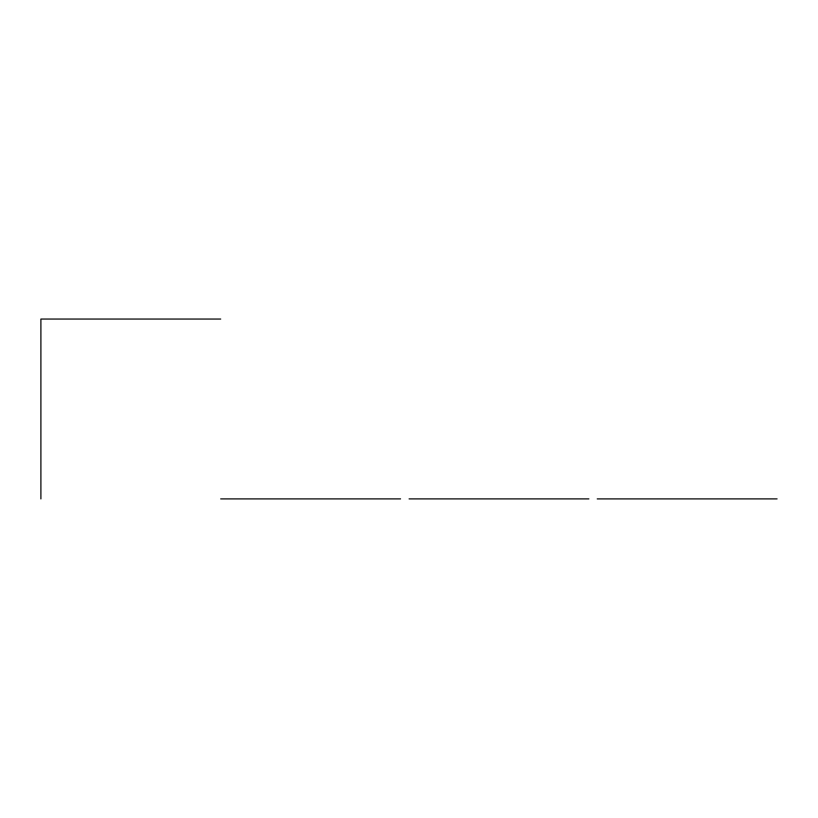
<?xml version="1.0" encoding="UTF-8"?>
<svg xmlns="http://www.w3.org/2000/svg" width="818" height="818" viewBox="0 0 818 818"><rect width="100%" height="100%" fill="white"/><g stroke="black" fill="none" stroke-linecap="round" stroke-linejoin="round"><path stroke-width="1.23" d="M220.748 319.051L40.9 319.051L40.9 498.949M220.686 498.908L400.595 498.898M409.061 498.898L588.919 498.898M597.201 498.908L777.1 498.898"/></g></svg>
